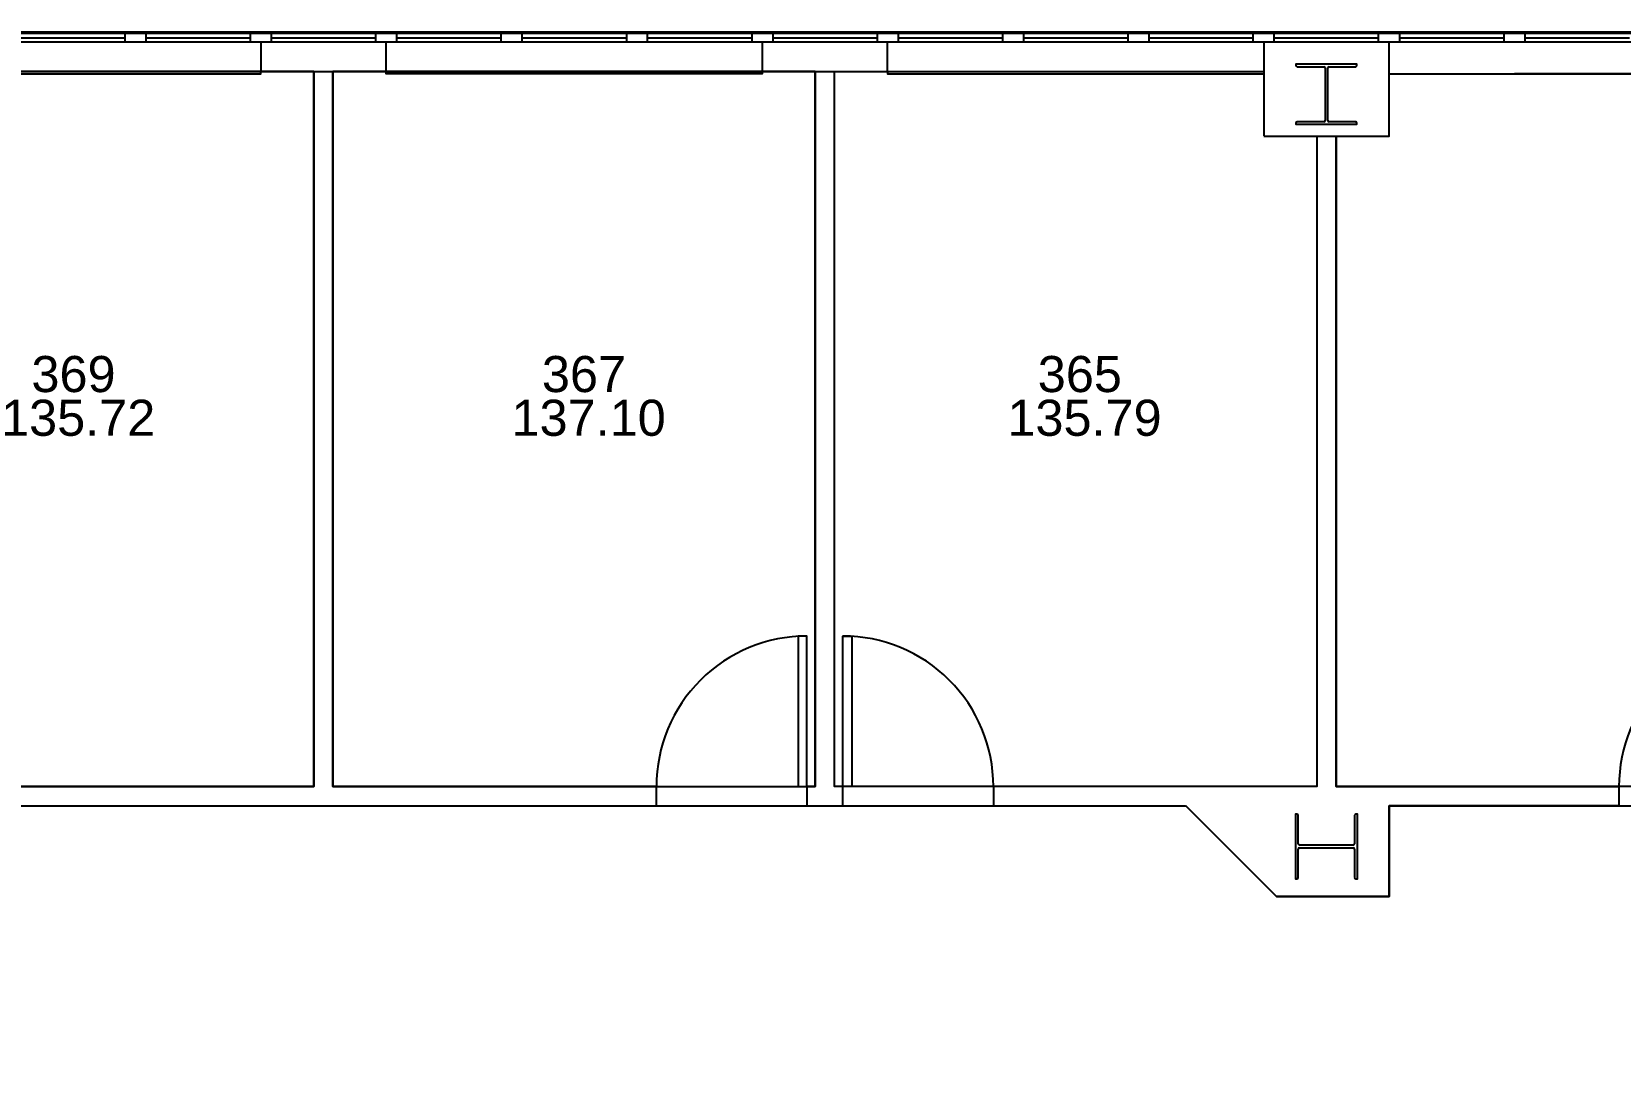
# Model space of a CAD drawing. Header units: inches. Extents: x 0 to 165, y 0 to 113.
# Drawn here: x 42.6 to 74.28, y 92.87 to 113.42 of the extents above; entities that cross this region are included whole.
import ezdxf

# ---------------------------------------------------------------- set-up
doc = ezdxf.new("R2010")
doc.units = ezdxf.units.IN
doc.header["$MEASUREMENT"] = 0
for name, color, linetype in [('COE', 2, 'Continuous'), ('ExtWalls', 7, 'Continuous'), ('FYE', 3, 'Continuous'), ('FYE_Info', 7, 'Continuous'), ('IntDoorsWindows', 4, 'Continuous'), ('IntWalls', 5, 'Continuous'), ('Structure', 1, 'Continuous')]:
    doc.layers.add(name, color=color, linetype=linetype)
doc.styles.add('PDF ArialMT', font='arial.ttf')

msp = doc.modelspace()

# ---------------------------------------------------------------- linework, layer by layer
at = {"layer": 'COE'}
for points in [[(9.914, 112.622), (37.169, 112.622), (37.169, 111.339), (39.668, 111.339), (39.668, 112.622), (67.171, 112.622), (67.171, 111.339)], [(67.173, 111.337), (69.672, 111.337), (69.672, 112.576), (87.176, 112.622), (87.176, 111.839), (88.09, 111.839), (88.09, 111.337), (89.675, 111.337), (89.675, 112.576), (89.675, 112.622), (107.174, 112.622), (107.174, 111.337), (109.678, 111.337), (109.678, 112.622), (127.177, 112.622), (127.177, 111.337), (129.676, 111.337), (129.652, 112.622)], [(14.609, 97.978), (65.614, 97.978)], [(65.616, 97.98), (67.424, 96.172), (69.672, 96.172), (69.672, 97.98), (77.421, 97.98), (77.421, 94.669), (89.7, 94.669), (89.7, 89.671), (76.668, 89.671), (76.668, 75.342), (67.502, 75.342), (67.502, 87.97), (63.166, 92.306), (18.599, 92.306)]]:
    msp.add_lwpolyline(points, dxfattribs=at)
msp.add_lwpolyline([(69.672, 111.337), (69.672, 112.576), (77.421, 112.576), (77.421, 98.363), (68.614, 98.363), (68.614, 111.337)], close=True, dxfattribs=at)
at = {"layer": 'ExtWalls'}
for points in [[(7.164, 113.416), (164.683, 113.416), (164.683, 5.909), (164.683, 8.412)], [(7.164, 113.416), (164.683, 113.416), (164.683, 5.909), (82.844, 5.909)], [(9.914, 113.215), (39.668, 113.215), (69.672, 113.215), (77.38, 113.215), (77.38, 113.379), (69.672, 113.379), (39.668, 113.379)], [(42.377, 113.297), (44.461, 113.297)], [(44.461, 113.381), (44.461, 113.215)], [(44.877, 113.381), (44.877, 113.215)], [(44.877, 113.297), (46.96, 113.297)], [(46.96, 113.381), (46.96, 113.215)], [(47.17, 113.215), (47.17, 112.622), (48.226, 112.622)], [(47.378, 113.381), (47.378, 113.215)], [(47.378, 113.297), (49.461, 113.297)], [(48.611, 112.622), (49.669, 112.622), (49.669, 113.215)], [(49.461, 113.381), (49.461, 113.215)], [(49.877, 113.381), (49.877, 113.215)], [(49.877, 113.297), (51.961, 113.297)], [(51.961, 113.381), (51.961, 113.215)], [(52.379, 113.381), (52.379, 113.215)], [(52.379, 113.297), (54.462, 113.297)], [(54.462, 113.381), (54.462, 113.215)], [(54.878, 113.381), (54.878, 113.215)], [(54.878, 113.297), (56.961, 113.297)], [(56.961, 113.381), (56.961, 113.215)], [(57.169, 113.215), (57.169, 112.622), (58.228, 112.622)], [(57.379, 113.381), (57.379, 113.215)], [(57.379, 113.297), (59.463, 113.297)], [(58.612, 112.622), (59.671, 112.622), (59.671, 113.215)], [(59.463, 113.381), (59.463, 113.215)], [(59.879, 113.381), (59.879, 113.215)], [(59.879, 113.297), (61.962, 113.297)], [(61.962, 113.381), (61.962, 113.215)], [(62.378, 113.381), (62.378, 113.215)], [(62.378, 113.297), (64.461, 113.297)], [(64.461, 113.381), (64.461, 113.215)], [(64.879, 113.381), (64.879, 113.215)], [(64.879, 113.297), (66.963, 113.297)], [(66.963, 113.215), (66.963, 113.381)], [(67.171, 113.215), (67.171, 111.339)], [(67.379, 113.215), (67.379, 113.381)], [(67.379, 113.297), (69.462, 113.297)], [(68.614, 111.337), (69.672, 111.337), (69.672, 113.215)], [(69.462, 113.215), (69.462, 113.379)], [(69.882, 113.215), (69.882, 113.379)], [(69.882, 113.297), (71.966, 113.297)], [(71.966, 113.215), (71.966, 113.379)], [(72.381, 113.215), (72.381, 113.379)], [(72.381, 113.297), (74.465, 113.297)], [(39.668, 112.578), (47.17, 112.578), (47.17, 112.622)], [(57.169, 112.622), (57.169, 112.578), (49.669, 112.578), (49.669, 112.622)], [(59.671, 112.622), (59.671, 112.578), (67.171, 112.578)], [(69.672, 112.576), (77.38, 112.576), (77.38, 112.622)], [(67.173, 111.337), (68.231, 111.337)]]:
    msp.add_lwpolyline(points, dxfattribs=at)
at = {"layer": 'FYE'}
for points in [[(38.612, 111.339), (38.612, 98.365), (48.226, 98.365), (48.226, 112.622), (39.668, 112.622), (39.668, 111.339)], [(48.611, 112.622), (48.611, 98.365), (58.228, 98.365), (58.228, 112.622)]]:
    msp.add_lwpolyline(points, close=True, dxfattribs=at)
for points in [[(58.612, 98.365), (58.612, 112.622), (67.171, 112.622), (67.171, 111.339)], [(67.173, 111.337), (68.231, 111.337), (68.231, 98.363), (58.612, 98.363)]]:
    msp.add_lwpolyline(points, dxfattribs=at)
at = {"layer": 'IntDoorsWindows'}
for points in [[(58.061, 98.365), (58.061, 101.364), (57.886, 101.364), (57.886, 98.365)], [(58.779, 98.365), (58.779, 101.364), (58.954, 101.364), (58.954, 98.365)]]:
    msp.add_lwpolyline(points, close=True, dxfattribs=at)
for centre, radius, start, end in [((58.06, 98.366), 2.999, 89.9839, 180.0162), ((58.78, 98.366), 2.999, 359.9838, 90.0161), ((77.254, 98.365), 3, 89.9613, 180.0387)]:
    msp.add_arc(centre, radius, start, end, dxfattribs=at)
at = {"layer": 'IntWalls'}
for points in [[(48.226, 112.622), (48.226, 98.365), (41.778, 98.365), (41.778, 97.978), (55.061, 97.978), (55.061, 98.365), (48.611, 98.365), (48.611, 112.622)], [(58.228, 112.622), (58.228, 98.365), (58.061, 98.365), (58.061, 97.978), (58.779, 97.978), (58.779, 98.365), (58.612, 98.365), (58.612, 112.622)], [(68.231, 111.337), (68.231, 98.363), (61.779, 98.363)], [(68.614, 111.337), (68.614, 98.363), (74.255, 98.363), (74.255, 97.98), (69.672, 97.98), (69.672, 96.172), (67.424, 96.172), (65.616, 97.98)], [(61.779, 98.365), (61.779, 97.978), (65.614, 97.978)]]:
    msp.add_lwpolyline(points, dxfattribs=at)
at = {"layer": 'Structure'}
for points in [[(69.03, 112.745), (69.03, 112.77), (67.811, 112.77), (67.811, 112.745)], [(67.84, 112.72), (68.371, 112.72)], [(68.396, 112.696), (68.396, 111.646)], [(68.449, 111.646), (68.449, 112.696)], [(68.474, 112.72), (69.005, 112.72)], [(67.811, 111.596), (67.811, 111.572), (69.03, 111.572), (69.03, 111.596)], [(68.371, 111.621), (67.84, 111.621)], [(69.005, 111.621), (68.474, 111.621)], [(67.832, 97.815), (67.807, 97.815), (67.807, 96.526), (67.832, 96.526)], [(67.86, 97.222), (67.86, 97.79)], [(68.984, 97.79), (68.984, 97.222)], [(69.009, 96.526), (69.038, 96.526), (69.038, 97.815), (69.009, 97.815)], [(67.86, 96.551), (67.86, 97.115)], [(68.96, 97.197), (67.885, 97.197)], [(67.885, 97.144), (68.96, 97.144)], [(68.984, 97.115), (68.984, 96.551)]]:
    msp.add_lwpolyline(points, dxfattribs=at)
for points in [[(67.811, 112.745), (67.811, 112.733), (67.823, 112.72), (67.84, 112.72)], [(68.396, 112.696), (68.396, 112.708), (68.383, 112.72), (68.371, 112.72)], [(68.474, 112.72), (68.457, 112.72), (68.449, 112.708), (68.449, 112.696)], [(69.005, 112.72), (69.022, 112.72), (69.03, 112.733), (69.03, 112.745)], [(67.84, 111.621), (67.823, 111.621), (67.811, 111.613), (67.811, 111.596)], [(68.371, 111.621), (68.383, 111.621), (68.396, 111.633), (68.396, 111.646)], [(68.449, 111.646), (68.449, 111.633), (68.457, 111.621), (68.474, 111.621)], [(69.03, 111.596), (69.03, 111.613), (69.022, 111.621), (69.005, 111.621)], [(67.86, 97.79), (67.86, 97.803), (67.848, 97.815), (67.832, 97.815)], [(69.009, 97.815), (68.997, 97.815), (68.984, 97.803), (68.984, 97.79)], [(67.86, 97.222), (67.86, 97.21), (67.869, 97.197), (67.885, 97.197)], [(67.885, 97.144), (67.869, 97.144), (67.86, 97.132), (67.86, 97.115)], [(68.96, 97.197), (68.972, 97.197), (68.984, 97.21), (68.984, 97.222)], [(68.984, 97.115), (68.984, 97.132), (68.972, 97.144), (68.96, 97.144)], [(67.832, 96.526), (67.848, 96.526), (67.86, 96.535), (67.86, 96.551)], [(68.984, 96.551), (68.984, 96.535), (68.997, 96.526), (69.009, 96.526)]]:
    msp.add_open_spline(points, degree=3, dxfattribs=at)

# ---------------------------------------------------------------- texts
at = {"layer": 'FYE_Info', "char_height": 0.72, "attachment_point": 4, "style": 'PDF ArialMT'}
for s, insert in [('369', (42.598, 106.585)), ('367', (52.777, 106.585)), ('365', (62.665, 106.585)), ('135.72', (41.992, 105.713)), ('137.10', (52.171, 105.713)), ('135.79', (62.059, 105.713))]:
    msp.add_mtext(s, dxfattribs=dict(at, insert=insert))

doc.saveas('drawing.dxf')
